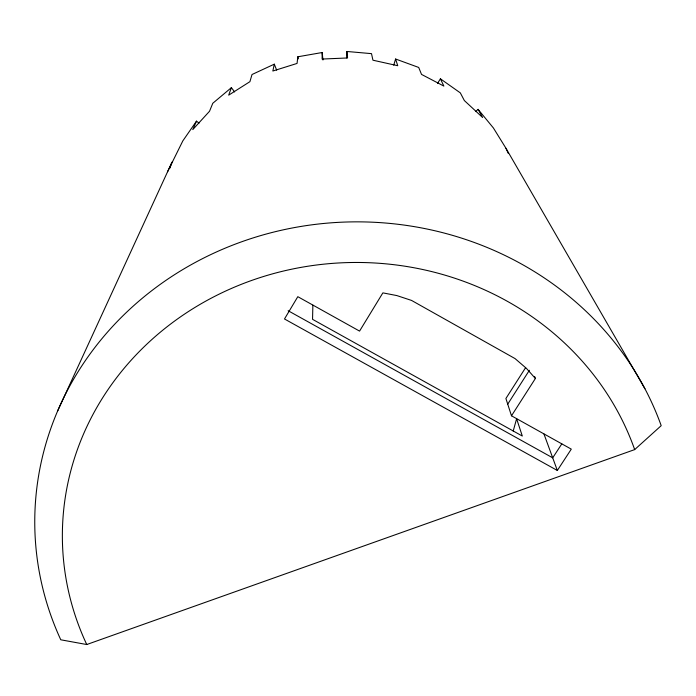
<?xml version="1.0" encoding="UTF-8"?>
<svg xmlns="http://www.w3.org/2000/svg" width="696" height="696" viewBox="0 0 696 696"><rect width="100%" height="100%" fill="white"/><g stroke="black" fill="none" stroke-linecap="round" stroke-linejoin="round"><path stroke-width="1.04" d="M234.604 91.924L231.394 87.644L228.68 95.161L249.916 81.667L252.022 74.516L274.302 64.162L272.841 71.018L297.061 63.432L297.818 56.785L322.161 52.522L322.126 59.047L347.574 57.968L346.878 51.469L371.507 53.644L372.934 60.204L397.738 65.72L395.598 59.012L418.705 67.451L421.524 74.411L443.865 86.095L440.411 78.813L437.54 83.363M312.869 305.17L312.556 319.334L522.313 436.044L516.615 418.757L513.213 431.033M346.704 57.907L346.878 51.469M393.719 65.172L395.598 59.012M169.859 168.223L171.999 162.116L57.533 411.179M199.03 123.114L196.507 121.139L192.783 129.604L209.531 111.247L212.785 103.278L231.394 87.644M167.579 171.721L182.839 140.87L196.507 121.139M525.602 367.653L505.905 398.504L511.482 415.799L571.285 449.137L557.339 470.479L284.49 318.977L297.81 296.679L359.562 331.105L382.87 292.868L396.859 295.582L411.553 300.428L515.057 358.597L526.385 368.341L535.389 378.485L511.482 415.799M507.723 404.15L529.386 370.272M561.811 443.865L552.702 457.837L288.127 310.72M475.716 111.551L478.082 109.359L493.394 127.96L505.992 148.318L644.922 388.733M634.674 449.599L661.2 425.665A321.5 299.289 -1 0 0 241.886 241.695A321.5 299.289 -1 0 0 60.778 639.789L86.748 644.531L634.674 449.599A293.46 272.658 -0.9 0 0 251.439 280.523A293.46 272.658 -0.9 0 0 86.748 644.531M440.411 78.813L460.317 92.873L464.354 100.555L482.632 117.511L478.082 109.359M505.992 148.318L508.193 153.259M274.302 64.162L276.66 70.139M534.615 376.493L535.389 378.485M543.967 434L557.339 470.479M297.818 56.785L298.332 58.864M322.161 52.522L322.97 59.986"/></g></svg>
